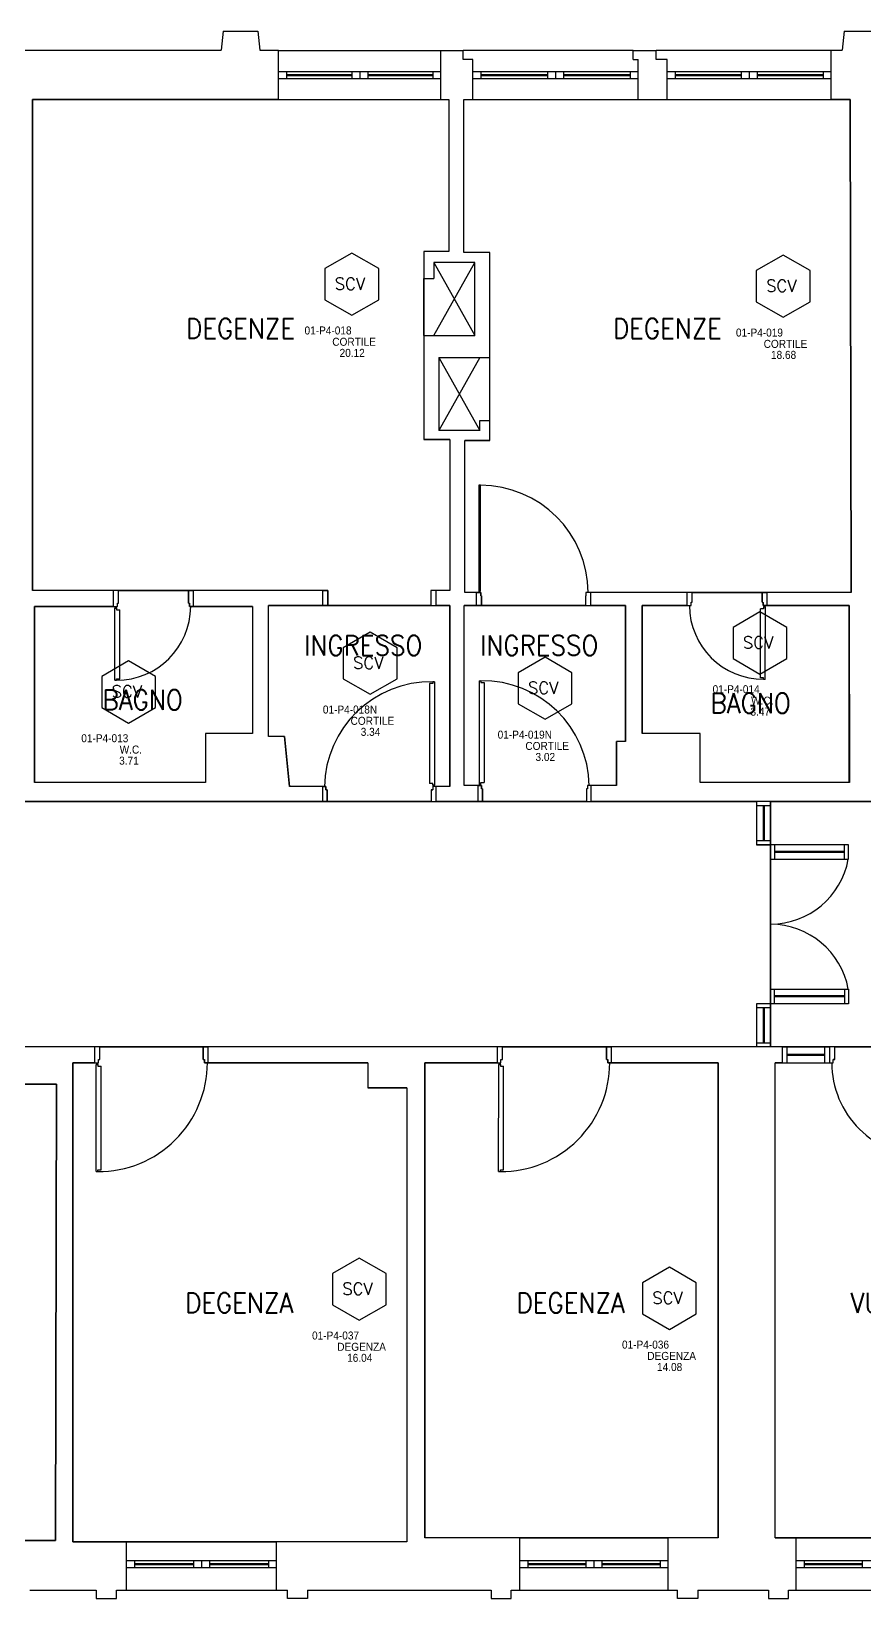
# Model space of a CAD drawing. Header units: inches. Extents: x 16420 to 16611, y 92341 to 92416.
# Drawn here: x 16574.8 to 16583.13, y 92394.56 to 92410.22 of the extents above; entities that cross this region are included whole.
import ezdxf
from ezdxf.enums import TextEntityAlignment as Align

# ---------------------------------------------------------------- set-up
doc = ezdxf.new("R2010")
doc.units = ezdxf.units.IN
doc.header["$LTSCALE"] = 50
doc.header["$MEASUREMENT"] = 0
doc.linetypes.add('NASCOSTA2', pattern=[0.1875, 0.125, -0.0625])
for name, color, linetype in [('A-LOCALI', 7, 'Continuous'), ('AA-CodiceVano', 7, 'Continuous'), ('GMM_DEST.USO', 50, 'Continuous'), ('PIANTA', 7, 'Continuous'), ('RM', 191, 'Continuous')]:
    doc.layers.add(name, color=color, linetype=linetype)
doc.styles.add('ARIAL', font='arial.ttf')
doc.styles.add('ARTECO', font='romans.shx', dxfattribs={"width": 0.9})
doc.styles.get("Standard").update_dxf_attribs({"font": 'txt.shx'})

# ---------------------------------------------------------------- blocks, each defined once
blk = doc.blocks.new('MFM_COD_VANO')
at = {"layer": 'A-LOCALI'}
for p, q in [((0, 0.621), (-0.269, 0.466)), ((0.269, 0.466), (0, 0.621)), ((-0.269, 0.466), (-0.269, 0.155)), ((0.269, 0.155), (0.269, 0.466)), ((-0.269, 0.155), (0, 0)), ((0, 0), (0.269, 0.155))]:
    blk.add_line(p, q, dxfattribs=at)
blk.add_text('SCV', height=0.12, dxfattribs=at).set_placement((-0.17, 0.255))
at = {"layer": 'A-LOCALI', "flags": 9}
for tag in ['MFM_NAME', 'MFM_COD_COMPLESSO', 'MFM_COD_EDIFICIO', 'MFM_COD_PIANO', 'MFM_COD_MACROAREA', 'MFM_ZONA', 'MFM_REPARTO']:
    blk.add_attdef(tag, (-0.084, 0.188), '', height=0.005, dxfattribs=at)
blk.add_attdef('MFM_ALTEZZA', text='', height=0.005, dxfattribs=at).set_placement((-0.057, 0.188), align=Align.CENTER)
at = {"layer": 'A-LOCALI', "style": 'ARIAL', "width": 0.9, "flags": 8}
for tag, p in [('MFM_COD_UT', (-0.026, -0.078)), ('MFM_DESTINAZIONE_USO', (0.023, -0.306)), ('MFM_SUPERFICIE', (0.004, -0.416))]:
    blk.add_attdef(tag, text='', height=0.08, dxfattribs=at).set_placement(p, align=Align.CENTER)
at = {"layer": 'A-LOCALI', "style": 'ARIAL', "width": 0.9}
for tag, p, height, flags in [('MFM_COD_LOCALE', (-0.472, -0.192), 0.08, 8), ('MFM_COD_SCHEDA', (-0.275, -0.483), 0.04, 9)]:
    blk.add_attdef(tag, p, '', height=height, dxfattribs=dict(at, flags=flags))

msp = doc.modelspace()

# ---------------------------------------------------------------- linework, layer by layer
at = {"layer": 'PIANTA', "color": 0}
for p, q in [((16576.721, 92410.223), (16576.7, 92410.033)), ((16576.721, 92410.223), (16577.067, 92410.223)), ((16577.067, 92410.223), (16577.088, 92410.033)), ((16582.923, 92410.223), (16582.902, 92410.033)), ((16582.923, 92410.223), (16583.269, 92410.223)), ((16573.03, 92410.033), (16576.7, 92410.033)), ((16577.088, 92410.033), (16577.274, 92410.033)), ((16577.274, 92409.543), (16577.274, 92410.033)), ((16577.274, 92410.032), (16578.894, 92410.032)), ((16578.894, 92410.032), (16579.119, 92410.032)), ((16578.894, 92409.942), (16578.894, 92410.032)), ((16579.119, 92410.033), (16580.814, 92410.033)), ((16579.119, 92409.942), (16579.119, 92410.033)), ((16580.814, 92409.942), (16580.814, 92410.033)), ((16580.814, 92410.032), (16581.044, 92410.032)), ((16581.044, 92410.033), (16582.794, 92410.033)), ((16581.044, 92409.942), (16581.044, 92410.033)), ((16582.794, 92409.543), (16582.794, 92410.033)), ((16582.794, 92410.033), (16582.902, 92410.033)), ((16577.274, 92409.823), (16578.894, 92409.823)), ((16577.354, 92409.823), (16577.354, 92409.753)), ((16578.004, 92409.823), (16578.004, 92409.753)), ((16578.084, 92409.823), (16578.084, 92409.753)), ((16578.164, 92409.823), (16578.164, 92409.753)), ((16578.814, 92409.823), (16578.814, 92409.753)), ((16578.894, 92409.543), (16578.894, 92409.942)), ((16578.894, 92409.942), (16578.894, 92409.942)), ((16579.214, 92409.942), (16579.119, 92409.942)), ((16579.214, 92409.543), (16579.214, 92409.942)), ((16579.214, 92409.823), (16580.864, 92409.823)), ((16579.294, 92409.823), (16579.294, 92409.753)), ((16579.959, 92409.823), (16579.959, 92409.753)), ((16580.039, 92409.823), (16580.039, 92409.753)), ((16580.119, 92409.823), (16580.119, 92409.753)), ((16580.784, 92409.823), (16580.784, 92409.753)), ((16580.814, 92409.942), (16580.864, 92409.942)), ((16580.864, 92409.543), (16580.864, 92409.942)), ((16580.864, 92409.942), (16580.864, 92409.942)), ((16581.154, 92409.942), (16581.044, 92409.942)), ((16581.154, 92409.543), (16581.154, 92409.942)), ((16581.154, 92409.823), (16582.794, 92409.823)), ((16581.234, 92409.823), (16581.234, 92409.753)), ((16581.894, 92409.823), (16581.894, 92409.753)), ((16581.974, 92409.823), (16581.974, 92409.753)), ((16582.054, 92409.823), (16582.054, 92409.753)), ((16582.714, 92409.823), (16582.714, 92409.753)), ((16577.274, 92409.753), (16578.894, 92409.753)), ((16577.354, 92409.793), (16578.004, 92409.793)), ((16577.354, 92409.783), (16578.004, 92409.783)), ((16578.164, 92409.793), (16578.814, 92409.793)), ((16578.164, 92409.783), (16578.814, 92409.783)), ((16579.214, 92409.753), (16580.864, 92409.753)), ((16579.294, 92409.793), (16579.959, 92409.793)), ((16579.294, 92409.783), (16579.959, 92409.783)), ((16580.119, 92409.793), (16580.784, 92409.793)), ((16580.119, 92409.783), (16580.784, 92409.783)), ((16581.154, 92409.753), (16582.794, 92409.753)), ((16581.234, 92409.793), (16581.894, 92409.793)), ((16581.234, 92409.783), (16581.894, 92409.783)), ((16582.054, 92409.793), (16582.714, 92409.793)), ((16582.054, 92409.783), (16582.714, 92409.783)), ((16577.274, 92409.543), (16574.814, 92409.543)), ((16574.814, 92409.543), (16574.814, 92404.633)), ((16577.274, 92409.543), (16578.894, 92409.543)), ((16578.894, 92409.543), (16578.974, 92409.543)), ((16578.974, 92409.543), (16578.974, 92408.023)), ((16579.124, 92408.013), (16579.124, 92409.543)), ((16579.124, 92409.543), (16579.214, 92409.543)), ((16579.214, 92409.543), (16580.864, 92409.543)), ((16580.864, 92409.543), (16581.154, 92409.543)), ((16581.154, 92409.543), (16582.794, 92409.543)), ((16582.984, 92409.543), (16582.794, 92409.543)), ((16582.994, 92404.613), (16582.984, 92409.543)), ((16578.724, 92408.023), (16578.724, 92407.753)), ((16578.974, 92408.023), (16578.724, 92408.023)), ((16579.384, 92408.013), (16579.124, 92408.013)), ((16579.384, 92406.963), (16579.384, 92408.013)), ((16579.234, 92407.913), (16578.824, 92407.913)), ((16578.824, 92407.913), (16578.824, 92407.753)), ((16578.824, 92407.913), (16579.234, 92407.183)), ((16578.824, 92407.183), (16579.234, 92407.913)), ((16579.234, 92407.183), (16579.234, 92407.913)), ((16578.724, 92407.753), (16578.824, 92407.753)), ((16578.724, 92407.183), (16578.724, 92407.753)), ((16578.724, 92407.183), (16578.824, 92407.183)), ((16578.724, 92407.183), (16578.724, 92406.143)), ((16578.824, 92407.183), (16579.234, 92407.183)), ((16578.874, 92406.963), (16579.284, 92406.963)), ((16578.874, 92406.963), (16578.874, 92406.233)), ((16579.284, 92406.963), (16578.874, 92406.233)), ((16578.874, 92406.963), (16579.284, 92406.233)), ((16579.284, 92406.963), (16579.284, 92406.963)), ((16579.284, 92406.963), (16579.384, 92406.963)), ((16579.384, 92406.333), (16579.384, 92406.963)), ((16579.284, 92406.233), (16578.874, 92406.233)), ((16579.284, 92406.333), (16579.384, 92406.333)), ((16579.284, 92406.233), (16579.284, 92406.333)), ((16579.384, 92406.133), (16579.384, 92406.333)), ((16578.984, 92406.143), (16578.724, 92406.143)), ((16578.984, 92406.143), (16578.984, 92404.633)), ((16579.134, 92404.613), (16579.134, 92406.133)), ((16579.384, 92406.133), (16579.134, 92406.133)), ((16579.289, 92405.685), (16579.273, 92405.685)), ((16579.273, 92405.685), (16579.273, 92404.629)), ((16579.289, 92404.629), (16579.289, 92405.685)), ((16575.624, 92404.633), (16574.814, 92404.633)), ((16575.624, 92404.473), (16575.624, 92404.633)), ((16575.674, 92404.633), (16575.624, 92404.633)), ((16575.674, 92404.506), (16575.674, 92404.633)), ((16576.374, 92404.633), (16576.424, 92404.633)), ((16576.374, 92404.506), (16576.374, 92404.633)), ((16577.714, 92404.633), (16576.424, 92404.633)), ((16576.424, 92404.473), (16576.424, 92404.633)), ((16577.714, 92404.633), (16577.714, 92404.483)), ((16577.714, 92404.633), (16577.764, 92404.633)), ((16577.764, 92404.633), (16577.764, 92404.6)), ((16578.794, 92404.633), (16578.794, 92404.6)), ((16578.844, 92404.633), (16578.794, 92404.633)), ((16578.984, 92404.633), (16578.844, 92404.633)), ((16578.844, 92404.633), (16578.844, 92404.483)), ((16575.664, 92404.473), (16575.664, 92404.506)), ((16575.664, 92404.506), (16575.674, 92404.506)), ((16576.374, 92404.506), (16576.384, 92404.506)), ((16576.384, 92404.473), (16576.384, 92404.506)), ((16577.174, 92403.173), (16577.174, 92404.483)), ((16577.714, 92404.483), (16577.174, 92404.483)), ((16577.764, 92404.483), (16577.714, 92404.483)), ((16577.764, 92404.6), (16577.764, 92404.483)), ((16577.764, 92404.6), (16577.764, 92404.6)), ((16578.794, 92404.6), (16578.794, 92404.483)), ((16578.794, 92404.6), (16578.794, 92404.6)), ((16578.794, 92404.483), (16578.844, 92404.483)), ((16578.984, 92404.483), (16578.844, 92404.483)), ((16578.984, 92402.673), (16578.984, 92404.483)), ((16579.129, 92402.683), (16579.129, 92404.483)), ((16579.249, 92404.483), (16579.129, 92404.483)), ((16579.249, 92404.613), (16579.134, 92404.613)), ((16579.249, 92404.613), (16579.249, 92404.483)), ((16579.249, 92404.613), (16579.294, 92404.613)), ((16579.299, 92404.483), (16579.249, 92404.483)), ((16579.273, 92404.629), (16579.289, 92404.629)), ((16579.294, 92404.613), (16579.294, 92404.58)), ((16579.294, 92404.58), (16579.299, 92404.58)), ((16579.299, 92404.58), (16579.299, 92404.483)), ((16580.339, 92404.58), (16580.339, 92404.483)), ((16580.344, 92404.58), (16580.339, 92404.58)), ((16580.339, 92404.483), (16580.389, 92404.483)), ((16580.344, 92404.613), (16580.344, 92404.58)), ((16580.389, 92404.613), (16580.344, 92404.613)), ((16580.389, 92404.613), (16580.389, 92404.483)), ((16581.354, 92404.613), (16580.389, 92404.613)), ((16580.739, 92404.483), (16580.389, 92404.483)), ((16580.739, 92403.123), (16580.739, 92404.483)), ((16580.904, 92404.483), (16580.904, 92403.203)), ((16581.354, 92404.483), (16580.904, 92404.483)), ((16581.354, 92404.483), (16581.354, 92404.613)), ((16581.404, 92404.613), (16581.354, 92404.613)), ((16581.354, 92404.483), (16581.394, 92404.483)), ((16581.394, 92404.483), (16581.394, 92404.516)), ((16581.394, 92404.516), (16581.404, 92404.516)), ((16581.404, 92404.516), (16581.404, 92404.613)), ((16582.104, 92404.613), (16582.154, 92404.613)), ((16582.104, 92404.516), (16582.104, 92404.613)), ((16582.104, 92404.516), (16582.114, 92404.515)), ((16582.114, 92404.483), (16582.114, 92404.515)), ((16582.154, 92404.483), (16582.114, 92404.483)), ((16582.994, 92404.613), (16582.154, 92404.613)), ((16582.154, 92404.483), (16582.154, 92404.613)), ((16582.974, 92404.483), (16582.154, 92404.483)), ((16582.974, 92402.714), (16582.974, 92404.483)), ((16574.834, 92404.473), (16574.834, 92402.713)), ((16575.624, 92404.473), (16574.834, 92404.473)), ((16575.624, 92404.473), (16575.664, 92404.473)), ((16575.638, 92403.736), (16575.638, 92404.457)), ((16575.638, 92404.457), (16575.654, 92404.457)), ((16575.654, 92404.457), (16575.654, 92404.44)), ((16575.654, 92404.44), (16575.687, 92404.44)), ((16575.687, 92403.752), (16575.687, 92404.44)), ((16576.424, 92404.473), (16576.384, 92404.473)), ((16577.014, 92404.473), (16576.424, 92404.473)), ((16577.014, 92404.473), (16577.014, 92403.203)), ((16582.086, 92403.762), (16582.087, 92404.45)), ((16582.119, 92404.45), (16582.087, 92404.45)), ((16582.119, 92404.467), (16582.119, 92404.45)), ((16582.136, 92404.467), (16582.119, 92404.467)), ((16582.135, 92403.745), (16582.136, 92404.467)), ((16575.638, 92403.736), (16575.655, 92403.736)), ((16575.655, 92403.752), (16575.687, 92403.752)), ((16575.655, 92403.736), (16575.655, 92403.752)), ((16578.781, 92403.704), (16578.781, 92402.705)), ((16578.814, 92403.704), (16578.781, 92403.704)), ((16578.814, 92403.721), (16578.814, 92403.704)), ((16578.83, 92403.721), (16578.814, 92403.721)), ((16578.83, 92403.721), (16578.83, 92402.689)), ((16579.278, 92403.731), (16579.278, 92402.699)), ((16579.278, 92403.731), (16579.294, 92403.731)), ((16579.294, 92403.731), (16579.294, 92403.714)), ((16579.294, 92403.714), (16579.327, 92403.714)), ((16579.327, 92403.714), (16579.327, 92402.715)), ((16582.119, 92403.762), (16582.086, 92403.762)), ((16582.119, 92403.745), (16582.119, 92403.762)), ((16582.135, 92403.745), (16582.119, 92403.745)), ((16577.014, 92403.203), (16576.544, 92403.203)), ((16576.544, 92403.203), (16576.544, 92402.713)), ((16577.334, 92403.173), (16577.174, 92403.173)), ((16577.334, 92403.173), (16577.384, 92402.673)), ((16580.649, 92402.683), (16580.649, 92403.123)), ((16580.739, 92403.123), (16580.649, 92403.123)), ((16581.484, 92403.203), (16580.904, 92403.203)), ((16581.484, 92402.713), (16581.484, 92403.203)), ((16576.544, 92402.713), (16574.834, 92402.713)), ((16577.714, 92402.673), (16577.384, 92402.673)), ((16577.714, 92402.673), (16577.714, 92402.523)), ((16577.714, 92402.673), (16577.744, 92402.673)), ((16577.744, 92402.673), (16577.744, 92402.64)), ((16577.744, 92402.64), (16577.759, 92402.64)), ((16577.759, 92402.64), (16577.759, 92402.523)), ((16578.814, 92402.705), (16578.781, 92402.705)), ((16578.799, 92402.64), (16578.814, 92402.64)), ((16578.799, 92402.64), (16578.799, 92402.523)), ((16578.814, 92402.689), (16578.814, 92402.705)), ((16578.83, 92402.689), (16578.814, 92402.689)), ((16578.814, 92402.673), (16578.814, 92402.64)), ((16578.844, 92402.673), (16578.814, 92402.673)), ((16578.984, 92402.673), (16578.844, 92402.673)), ((16578.844, 92402.673), (16578.844, 92402.523)), ((16579.264, 92402.683), (16579.129, 92402.683)), ((16579.264, 92402.683), (16579.264, 92402.523)), ((16579.264, 92402.683), (16579.299, 92402.683)), ((16579.278, 92402.699), (16579.294, 92402.699)), ((16579.294, 92402.715), (16579.327, 92402.715)), ((16579.294, 92402.699), (16579.294, 92402.715)), ((16579.299, 92402.683), (16579.299, 92402.65)), ((16579.309, 92402.65), (16579.299, 92402.65)), ((16579.309, 92402.65), (16579.309, 92402.523)), ((16580.349, 92402.65), (16580.349, 92402.523)), ((16580.359, 92402.65), (16580.349, 92402.65)), ((16580.359, 92402.683), (16580.359, 92402.65)), ((16580.394, 92402.683), (16580.359, 92402.683)), ((16580.394, 92402.683), (16580.394, 92402.523)), ((16580.649, 92402.683), (16580.394, 92402.683)), ((16582.974, 92402.714), (16581.484, 92402.713)), ((16577.714, 92402.523), (16571.479, 92402.523)), ((16577.759, 92402.523), (16577.714, 92402.523)), ((16578.799, 92402.523), (16578.844, 92402.523)), ((16579.264, 92402.523), (16578.844, 92402.523)), ((16579.309, 92402.523), (16579.264, 92402.523)), ((16580.349, 92402.523), (16580.394, 92402.523)), ((16585.749, 92402.523), (16580.394, 92402.523)), ((16582.049, 92402.523), (16582.049, 92402.093)), ((16582.189, 92402.483), (16582.049, 92402.483)), ((16582.114, 92402.483), (16582.114, 92402.133)), ((16582.124, 92402.483), (16582.124, 92402.133)), ((16582.189, 92402.523), (16582.189, 92402.093)), ((16582.189, 92402.133), (16582.049, 92402.133)), ((16582.189, 92402.093), (16582.049, 92402.093)), ((16582.189, 92402.093), (16582.189, 92401.997)), ((16582.189, 92402.093), (16582.189, 92401.947)), ((16582.965, 92402.093), (16582.189, 92402.093)), ((16582.229, 92402.093), (16582.229, 92401.997)), ((16582.229, 92402.093), (16582.229, 92401.947)), ((16582.925, 92402.025), (16582.229, 92402.025)), ((16582.925, 92402.015), (16582.229, 92402.015)), ((16582.925, 92401.947), (16582.925, 92402.093)), ((16582.965, 92401.947), (16582.965, 92402.093)), ((16582.189, 92401.947), (16582.965, 92401.947)), ((16582.189, 92400.503), (16582.189, 92400.649)), ((16582.189, 92400.649), (16582.965, 92400.649)), ((16582.229, 92400.503), (16582.229, 92400.649)), ((16582.925, 92400.581), (16582.229, 92400.581)), ((16582.925, 92400.571), (16582.229, 92400.571)), ((16582.925, 92400.649), (16582.925, 92400.503)), ((16582.965, 92400.649), (16582.965, 92400.503)), ((16582.189, 92400.503), (16582.049, 92400.503)), ((16582.049, 92400.503), (16582.049, 92400.073)), ((16582.189, 92400.463), (16582.049, 92400.463)), ((16582.114, 92400.463), (16582.114, 92400.113)), ((16582.124, 92400.463), (16582.124, 92400.113)), ((16582.189, 92400.503), (16582.189, 92400.073)), ((16582.965, 92400.503), (16582.189, 92400.503)), ((16582.049, 92400.113), (16582.189, 92400.113)), ((16575.439, 92400.073), (16573.549, 92400.073)), ((16575.439, 92399.913), (16575.439, 92400.073)), ((16575.489, 92400.073), (16575.439, 92400.073)), ((16575.474, 92399.913), (16575.474, 92399.946)), ((16575.474, 92399.946), (16575.489, 92399.946)), ((16575.489, 92399.946), (16575.489, 92400.073)), ((16576.519, 92400.073), (16576.569, 92400.073)), ((16576.519, 92399.946), (16576.519, 92400.073)), ((16576.519, 92399.946), (16576.534, 92399.946)), ((16576.534, 92399.913), (16576.534, 92399.946)), ((16579.459, 92400.073), (16576.569, 92400.073)), ((16576.569, 92399.913), (16576.569, 92400.073)), ((16579.459, 92399.913), (16579.459, 92400.073)), ((16579.509, 92400.073), (16579.459, 92400.073)), ((16579.494, 92399.913), (16579.494, 92399.946)), ((16579.494, 92399.946), (16579.509, 92399.946)), ((16579.509, 92399.946), (16579.509, 92400.073)), ((16580.549, 92400.073), (16580.599, 92400.073)), ((16580.549, 92399.946), (16580.549, 92400.073)), ((16580.549, 92399.946), (16580.564, 92399.946)), ((16580.564, 92399.913), (16580.564, 92399.946)), ((16582.304, 92400.073), (16580.599, 92400.073)), ((16580.599, 92399.913), (16580.599, 92400.073)), ((16582.304, 92400.073), (16582.779, 92400.073)), ((16582.304, 92400.073), (16582.304, 92399.913)), ((16582.354, 92399.913), (16582.354, 92400.073)), ((16582.354, 92399.998), (16582.729, 92399.998)), ((16582.354, 92399.988), (16582.729, 92399.988)), ((16582.729, 92399.913), (16582.729, 92400.073)), ((16582.729, 92399.913), (16582.729, 92400.073)), ((16582.779, 92399.913), (16582.779, 92400.073)), ((16582.829, 92400.073), (16582.779, 92400.073)), ((16582.814, 92399.913), (16582.814, 92399.946)), ((16582.829, 92399.946), (16582.814, 92399.946)), ((16582.829, 92399.946), (16582.829, 92400.073)), ((16575.439, 92399.913), (16575.219, 92399.913)), ((16575.219, 92399.913), (16575.219, 92395.123)), ((16575.439, 92399.913), (16575.474, 92399.913)), ((16575.452, 92398.826), (16575.453, 92399.897)), ((16575.453, 92399.897), (16575.469, 92399.897)), ((16575.469, 92399.897), (16575.469, 92399.88)), ((16575.469, 92399.88), (16575.502, 92399.88)), ((16575.501, 92398.842), (16575.502, 92399.88)), ((16576.569, 92399.913), (16576.534, 92399.913)), ((16578.164, 92399.913), (16576.569, 92399.913)), ((16578.164, 92399.913), (16578.164, 92399.663)), ((16579.459, 92399.913), (16578.734, 92399.913)), ((16578.734, 92399.913), (16578.734, 92395.163)), ((16579.459, 92399.913), (16579.494, 92399.913)), ((16579.472, 92398.826), (16579.473, 92399.897)), ((16579.473, 92399.897), (16579.489, 92399.897)), ((16579.489, 92399.897), (16579.489, 92399.88)), ((16579.489, 92399.88), (16579.522, 92399.88)), ((16579.521, 92398.842), (16579.522, 92399.88)), ((16580.599, 92399.913), (16580.564, 92399.913)), ((16581.664, 92399.913), (16580.599, 92399.913)), ((16581.664, 92395.163), (16581.664, 92399.913)), ((16582.234, 92395.163), (16582.234, 92399.913)), ((16582.304, 92399.913), (16582.234, 92399.913)), ((16582.304, 92399.913), (16582.779, 92399.913)), ((16582.779, 92399.913), (16582.814, 92399.913)), ((16575.054, 92399.698), (16574.674, 92399.698)), ((16575.044, 92395.138), (16575.054, 92399.698)), ((16578.554, 92399.663), (16578.164, 92399.663)), ((16578.554, 92399.663), (16578.554, 92395.123)), ((16575.469, 92398.842), (16575.501, 92398.842)), ((16575.469, 92398.826), (16575.469, 92398.842)), ((16579.489, 92398.842), (16579.521, 92398.842)), ((16579.489, 92398.826), (16579.489, 92398.842)), ((16575.452, 92398.826), (16575.469, 92398.826)), ((16579.472, 92398.826), (16579.489, 92398.826)), ((16574.484, 92395.138), (16575.044, 92395.138)), ((16575.219, 92395.123), (16575.754, 92395.123)), ((16575.754, 92394.643), (16575.754, 92395.123)), ((16575.754, 92395.123), (16577.254, 92395.123)), ((16577.254, 92394.643), (16577.254, 92395.123)), ((16578.554, 92395.123), (16577.254, 92395.123)), ((16579.684, 92395.163), (16578.734, 92395.163)), ((16579.684, 92394.643), (16579.684, 92395.163)), ((16579.684, 92395.163), (16581.164, 92395.163)), ((16581.164, 92394.643), (16581.164, 92395.163)), ((16581.664, 92395.163), (16581.164, 92395.163)), ((16582.234, 92395.163), (16582.444, 92395.163)), ((16582.444, 92394.643), (16582.444, 92395.163)), ((16582.444, 92395.163), (16583.924, 92395.163)), ((16575.754, 92394.937), (16577.254, 92394.937)), ((16575.834, 92394.937), (16575.834, 92394.867)), ((16576.424, 92394.937), (16576.424, 92394.867)), ((16576.504, 92394.937), (16576.504, 92394.867)), ((16576.584, 92394.937), (16576.584, 92394.867)), ((16577.174, 92394.937), (16577.174, 92394.867)), ((16579.684, 92394.937), (16581.164, 92394.937)), ((16579.764, 92394.937), (16579.764, 92394.867)), ((16580.344, 92394.937), (16580.344, 92394.867)), ((16580.424, 92394.937), (16580.424, 92394.867)), ((16580.504, 92394.937), (16580.504, 92394.867)), ((16581.084, 92394.937), (16581.084, 92394.867)), ((16582.444, 92394.937), (16583.924, 92394.937)), ((16582.524, 92394.937), (16582.524, 92394.867)), ((16583.104, 92394.937), (16583.104, 92394.867)), ((16575.754, 92394.867), (16577.254, 92394.867)), ((16575.834, 92394.907), (16576.424, 92394.907)), ((16575.834, 92394.897), (16576.424, 92394.897)), ((16576.584, 92394.907), (16577.174, 92394.907)), ((16576.584, 92394.897), (16577.174, 92394.897)), ((16579.684, 92394.867), (16581.164, 92394.867)), ((16579.764, 92394.907), (16580.344, 92394.907)), ((16579.764, 92394.897), (16580.344, 92394.897)), ((16580.504, 92394.907), (16581.084, 92394.907)), ((16580.504, 92394.897), (16581.084, 92394.897)), ((16582.444, 92394.867), (16583.924, 92394.867)), ((16582.524, 92394.907), (16583.104, 92394.907)), ((16582.524, 92394.897), (16583.104, 92394.897)), ((16574.789, 92394.643), (16575.453, 92394.643)), ((16575.453, 92394.643), (16575.453, 92394.557)), ((16575.653, 92394.643), (16575.754, 92394.643)), ((16575.653, 92394.557), (16575.653, 92394.643)), ((16575.754, 92394.643), (16577.254, 92394.643)), ((16577.254, 92394.643), (16577.364, 92394.643)), ((16577.364, 92394.557), (16577.364, 92394.643)), ((16577.564, 92394.643), (16579.398, 92394.643)), ((16577.564, 92394.643), (16577.564, 92394.557)), ((16579.398, 92394.643), (16579.398, 92394.557)), ((16579.598, 92394.643), (16579.684, 92394.643)), ((16579.598, 92394.557), (16579.598, 92394.643)), ((16579.684, 92394.643), (16581.164, 92394.643)), ((16581.164, 92394.643), (16581.26, 92394.643)), ((16581.26, 92394.557), (16581.26, 92394.643)), ((16581.46, 92394.643), (16582.166, 92394.643)), ((16581.46, 92394.643), (16581.46, 92394.557)), ((16582.166, 92394.643), (16582.166, 92394.557)), ((16582.366, 92394.643), (16582.444, 92394.643)), ((16582.366, 92394.557), (16582.366, 92394.643)), ((16582.444, 92394.643), (16583.924, 92394.643)), ((16575.453, 92394.557), (16575.653, 92394.557)), ((16577.564, 92394.557), (16577.364, 92394.557)), ((16579.398, 92394.557), (16579.598, 92394.557)), ((16581.46, 92394.557), (16581.26, 92394.557)), ((16582.166, 92394.557), (16582.366, 92394.557))]:
    msp.add_line(p, q, dxfattribs=at)
for centre in [(16579.281, 92404.621), (16582.127, 92404.475), (16575.646, 92404.465), (16578.822, 92402.681), (16579.286, 92402.691), (16575.461, 92399.905), (16579.481, 92399.905)]:
    msp.add_circle(centre, 0.00633, dxfattribs=at)
at = {"layer": 'PIANTA', "color": 0, "linetype": 'NASCOSTA2'}
for centre, radius, start, end in [((16579.287, 92404.606), 1.08, 0.3754, 89.889), ((16582.119, 92404.488), 0.742, 180.3754, 269.9883), ((16575.654, 92404.478), 0.742, 270.0117, 359.6246), ((16578.798, 92402.654), 1.067, 89.1475, 178.9895), ((16579.31, 92402.664), 1.067, 1.0105, 90.8525), ((16582.183, 92402.093), 0.795, 270.4286, 349.4058), ((16582.183, 92400.503), 0.795, 10.5942, 89.5714), ((16575.474, 92399.913), 1.088, 269.7056, 359.9994), ((16579.494, 92399.913), 1.088, 269.7056, 359.9994), ((16583.735, 92399.913), 0.935, 180.0006, 270.2824)]:
    msp.add_arc(centre, radius, start, end, dxfattribs=at)
at = {"layer": 'RM'}
for points in [[(16578.974, 92409.543), (16578.974, 92408.023), (16578.724, 92408.023), (16578.724, 92406.143), (16578.984, 92406.143), (16578.984, 92404.633), (16578.794, 92404.633), (16578.794, 92404.483), (16577.764, 92404.483), (16577.764, 92404.633), (16576.374, 92404.633), (16575.674, 92404.633), (16574.814, 92404.633), (16574.814, 92409.543), (16577.274, 92409.543), (16578.894, 92409.543)], [(16579.124, 92409.543), (16582.984, 92409.543), (16582.994, 92404.613), (16580.344, 92404.613), (16580.344, 92404.58), (16580.339, 92404.58), (16580.339, 92404.483), (16579.299, 92404.483), (16579.299, 92404.58), (16579.294, 92404.58), (16579.294, 92404.613), (16579.134, 92404.613), (16579.134, 92406.133), (16579.384, 92406.133), (16579.384, 92408.013), (16579.124, 92408.013)], [(16574.834, 92404.473), (16575.664, 92404.473), (16575.664, 92404.506), (16575.674, 92404.506), (16575.674, 92404.633), (16576.374, 92404.633), (16576.374, 92404.506), (16576.384, 92404.506), (16576.384, 92404.473), (16577.014, 92404.473), (16577.014, 92403.203), (16576.544, 92403.203), (16576.544, 92402.713), (16574.834, 92402.713)], [(16582.974, 92404.483), (16582.975, 92402.714), (16581.484, 92402.713), (16581.484, 92403.203), (16580.904, 92403.203), (16580.904, 92404.483), (16581.394, 92404.483), (16581.394, 92404.516), (16581.404, 92404.516), (16581.404, 92404.613), (16582.104, 92404.613), (16582.104, 92404.516), (16582.114, 92404.515), (16582.114, 92404.483)], [(16574.674, 92399.698), (16575.054, 92399.698), (16575.044, 92395.138), (16570.924, 92395.138), (16570.914, 92399.698), (16571.274, 92399.698), (16571.274, 92399.928), (16572.444, 92399.928), (16572.444, 92399.961), (16572.459, 92399.961), (16572.459, 92400.073), (16573.499, 92400.073), (16573.499, 92399.961), (16573.514, 92399.961), (16573.514, 92399.928), (16574.674, 92399.928)], [(16578.164, 92399.663), (16578.554, 92399.663), (16578.554, 92395.123), (16575.219, 92395.123), (16575.219, 92399.913), (16575.474, 92399.913), (16575.474, 92399.946), (16575.489, 92399.946), (16575.489, 92400.073), (16576.519, 92400.073), (16576.519, 92399.946), (16576.534, 92399.946), (16576.534, 92399.913), (16578.164, 92399.913)], [(16581.664, 92399.913), (16581.664, 92395.163), (16578.734, 92395.163), (16578.734, 92399.913), (16579.494, 92399.913), (16579.494, 92399.946), (16579.509, 92399.946), (16579.509, 92400.073), (16580.549, 92400.073), (16580.549, 92399.946), (16580.564, 92399.946), (16580.564, 92399.913)]]:
    msp.add_lwpolyline(points, close=True, dxfattribs=at)
at = {"layer": 'RM', "color": 3}
for points in [[(16578.984, 92404.483), (16578.984, 92402.673), (16578.814, 92402.673), (16578.814, 92402.64), (16578.799, 92402.64), (16578.799, 92402.523), (16577.759, 92402.523), (16577.759, 92402.64), (16577.744, 92402.64), (16577.744, 92402.673), (16577.384, 92402.673), (16577.334, 92403.173), (16577.174, 92403.173), (16577.174, 92404.483)], [(16580.739, 92404.483), (16580.739, 92403.123), (16580.649, 92403.123), (16580.649, 92402.683), (16580.359, 92402.683), (16580.359, 92402.65), (16580.349, 92402.65), (16580.349, 92402.523), (16579.309, 92402.523), (16579.309, 92402.65), (16579.299, 92402.65), (16579.299, 92402.683), (16579.129, 92402.683), (16579.129, 92404.483)]]:
    msp.add_lwpolyline(points, close=True, dxfattribs=at)
at = {"layer": 'RM'}
for points in [[(16571.429, 92402.523), (16577.759, 92402.523), (16578.799, 92402.523), (16579.309, 92402.523), (16580.349, 92402.523), (16582.049, 92402.523), (16582.049, 92402.093), (16582.189, 92402.093), (16582.189, 92400.503), (16582.049, 92400.503), (16582.049, 92400.073), (16580.549, 92400.073), (16579.509, 92400.073), (16576.519, 92400.073), (16575.489, 92400.073), (16573.499, 92400.073)], [(16582.189, 92402.523), (16601.599, 92402.523), (16601.599, 92400.073), (16582.189, 92400.073), (16582.189, 92402.523)], [(16585.174, 92395.163), (16582.234, 92395.163), (16582.234, 92399.913), (16582.814, 92399.913), (16582.814, 92399.946), (16582.829, 92399.946), (16582.829, 92400.073), (16583.719, 92400.073)]]:
    msp.add_lwpolyline(points, dxfattribs=at)

# ---------------------------------------------------------------- block references
at = {"layer": 'AA-CodiceVano'}
ref = msp.add_blockref('MFM_COD_VANO', (16578.005, 92407.385), dxfattribs=at)
ref.add_attrib('MFM_COD_LOCALE', '01-P4-018', (16577.533, 92407.193), dxfattribs={"layer": 'A-LOCALI', "height": 0.08, "style": 'ARIAL', "width": 0.9})
ref.add_attrib('MFM_SUPERFICIE', '20.12', dxfattribs={"layer": 'A-LOCALI', "height": 0.08, "style": 'ARIAL', "width": 0.9}).set_placement((16578.009, 92406.969), align=Align.CENTER)
ref.add_attrib('MFM_DESTINAZIONE_USO', 'CORTILE', dxfattribs={"layer": 'A-LOCALI', "height": 0.08, "style": 'ARIAL', "width": 0.9}).set_placement((16578.028, 92407.08), align=Align.CENTER)
ref = msp.add_blockref('MFM_COD_VANO', (16582.314, 92407.365), dxfattribs=at)
ref.add_attrib('MFM_COD_LOCALE', '01-P4-019', (16581.842, 92407.172), dxfattribs={"layer": 'A-LOCALI', "height": 0.08, "style": 'ARIAL', "width": 0.9})
ref.add_attrib('MFM_SUPERFICIE', '18.68', dxfattribs={"layer": 'A-LOCALI', "height": 0.08, "style": 'ARIAL', "width": 0.9}).set_placement((16582.318, 92406.949), align=Align.CENTER)
ref.add_attrib('MFM_DESTINAZIONE_USO', 'CORTILE', dxfattribs={"layer": 'A-LOCALI', "height": 0.08, "style": 'ARIAL', "width": 0.9}).set_placement((16582.337, 92407.059), align=Align.CENTER)
ref = msp.add_blockref('MFM_COD_VANO', (16582.082, 92403.799), dxfattribs=at)
ref.add_attrib('MFM_COD_LOCALE', '01-P4-014', (16581.609, 92403.607), dxfattribs={"layer": 'A-LOCALI', "height": 0.08, "style": 'ARIAL', "width": 0.9})
ref.add_attrib('MFM_SUPERFICIE', '3.47', dxfattribs={"layer": 'A-LOCALI', "height": 0.08, "style": 'ARIAL', "width": 0.9}).set_placement((16582.085, 92403.383), align=Align.CENTER)
ref.add_attrib('MFM_DESTINAZIONE_USO', 'W.C.', dxfattribs={"layer": 'A-LOCALI', "height": 0.08, "style": 'ARIAL', "width": 0.9}).set_placement((16582.105, 92403.493), align=Align.CENTER)
ref = msp.add_blockref('MFM_COD_VANO', (16578.188, 92403.596), dxfattribs=at)
ref.add_attrib('MFM_COD_LOCALE', '01-P4-018N', (16577.716, 92403.404), dxfattribs={"layer": 'A-LOCALI', "height": 0.08, "style": 'ARIAL', "width": 0.9})
ref.add_attrib('MFM_SUPERFICIE', '3.34', dxfattribs={"layer": 'A-LOCALI', "height": 0.08, "style": 'ARIAL', "width": 0.9}).set_placement((16578.192, 92403.181), align=Align.CENTER)
ref.add_attrib('MFM_DESTINAZIONE_USO', 'CORTILE', dxfattribs={"layer": 'A-LOCALI', "height": 0.08, "style": 'ARIAL', "width": 0.9}).set_placement((16578.211, 92403.291), align=Align.CENTER)
ref = msp.add_blockref('MFM_COD_VANO', (16575.776, 92403.309), dxfattribs=at)
ref.add_attrib('MFM_COD_LOCALE', '01-P4-013', (16575.303, 92403.117), dxfattribs={"layer": 'A-LOCALI', "height": 0.08, "style": 'ARIAL', "width": 0.9})
ref.add_attrib('MFM_SUPERFICIE', '3.71', dxfattribs={"layer": 'A-LOCALI', "height": 0.08, "style": 'ARIAL', "width": 0.9}).set_placement((16575.779, 92402.893), align=Align.CENTER)
ref.add_attrib('MFM_DESTINAZIONE_USO', 'W.C.', dxfattribs={"layer": 'A-LOCALI', "height": 0.08, "style": 'ARIAL', "width": 0.9}).set_placement((16575.798, 92403.004), align=Align.CENTER)
ref = msp.add_blockref('MFM_COD_VANO', (16579.935, 92403.346), dxfattribs=at)
ref.add_attrib('MFM_COD_LOCALE', '01-P4-019N', (16579.462, 92403.153), dxfattribs={"layer": 'A-LOCALI', "height": 0.08, "style": 'ARIAL', "width": 0.9})
ref.add_attrib('MFM_SUPERFICIE', '3.02', dxfattribs={"layer": 'A-LOCALI', "height": 0.08, "style": 'ARIAL', "width": 0.9}).set_placement((16579.938, 92402.93), align=Align.CENTER)
ref.add_attrib('MFM_DESTINAZIONE_USO', 'CORTILE', dxfattribs={"layer": 'A-LOCALI', "height": 0.08, "style": 'ARIAL', "width": 0.9}).set_placement((16579.957, 92403.04), align=Align.CENTER)
ref = msp.add_blockref('MFM_COD_VANO', (16578.08, 92397.34), dxfattribs=at)
ref.add_attrib('MFM_COD_LOCALE', '01-P4-037', (16577.608, 92397.147), dxfattribs={"layer": 'A-LOCALI', "height": 0.08, "style": 'ARIAL', "width": 0.9})
ref.add_attrib('MFM_SUPERFICIE', '16.04', dxfattribs={"layer": 'A-LOCALI', "height": 0.08, "style": 'ARIAL', "width": 0.9}).set_placement((16578.084, 92396.924), align=Align.CENTER)
ref.add_attrib('MFM_DESTINAZIONE_USO', 'DEGENZA', dxfattribs={"layer": 'A-LOCALI', "height": 0.08, "style": 'ARIAL', "width": 0.9}).set_placement((16578.103, 92397.034), align=Align.CENTER)
ref = msp.add_blockref('MFM_COD_VANO', (16581.177, 92397.248), dxfattribs=at)
ref.add_attrib('MFM_COD_LOCALE', '01-P4-036', (16580.704, 92397.056), dxfattribs={"layer": 'A-LOCALI', "height": 0.08, "style": 'ARIAL', "width": 0.9})
ref.add_attrib('MFM_SUPERFICIE', '14.08', dxfattribs={"layer": 'A-LOCALI', "height": 0.08, "style": 'ARIAL', "width": 0.9}).set_placement((16581.18, 92396.832), align=Align.CENTER)
ref.add_attrib('MFM_DESTINAZIONE_USO', 'DEGENZA', dxfattribs={"layer": 'A-LOCALI', "height": 0.08, "style": 'ARIAL', "width": 0.9}).set_placement((16581.2, 92396.943), align=Align.CENTER)

# ---------------------------------------------------------------- texts
at = {"layer": 'GMM_DEST.USO', "color": 0, "style": 'ARTECO', "width": 0.9}
for s, p in [('DEGENZE ', (16576.955, 92407.152)), ('DEGENZE ', (16581.219, 92407.152)), ('INGRESSO', (16578.12, 92403.984)), ('INGRESSO', (16579.878, 92403.984)), ('BAGNO', (16575.916, 92403.44)), ('BAGNO', (16581.989, 92403.408)), ('DEGENZA', (16576.88, 92397.413)), ('DEGENZA', (16580.191, 92397.413)), ('VUOTAVASI', (16583.604, 92397.413))]:
    msp.add_text(s, height=0.2, dxfattribs=at).set_placement(p, align=Align.CENTER)

doc.saveas('drawing.dxf')
